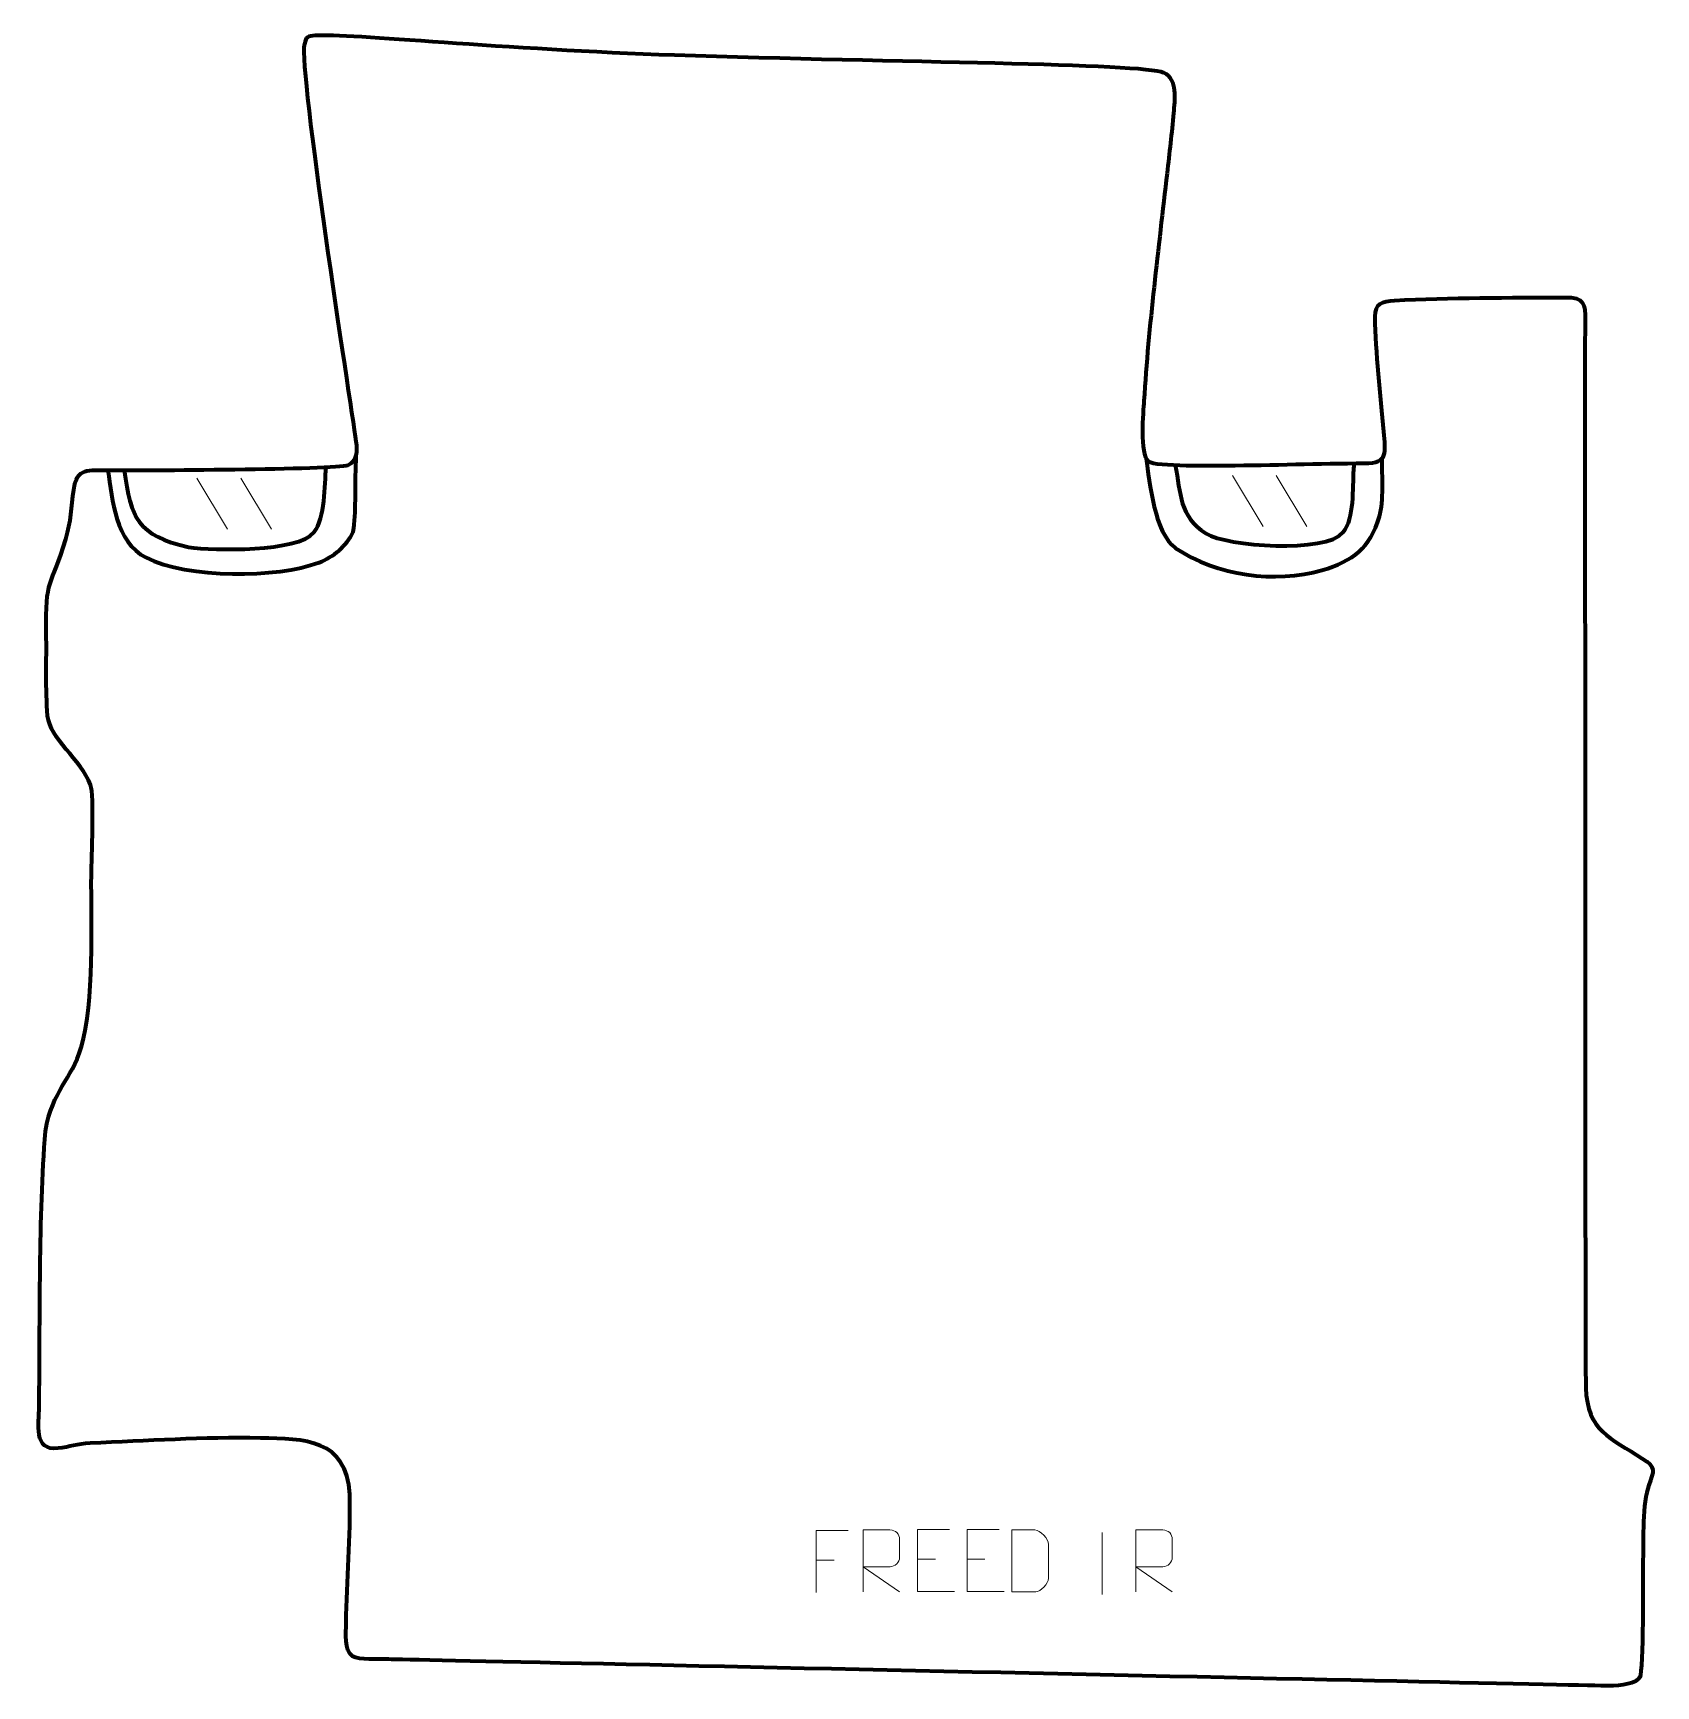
# Model space of a CAD drawing. Header units: millimetres. Extents: x -330 to 324, y -298 to 369.
import ezdxf

# ---------------------------------------------------------------- set-up
doc = ezdxf.new("R2010")
doc.units = ezdxf.units.MM
doc.header["$MEASUREMENT"] = 0
doc.layers.add('layer 2', color=7, linetype='Continuous')
doc.layers.add('layer 3', color=7, linetype='Continuous')

msp = doc.modelspace()

# ---------------------------------------------------------------- linework, layer by layer
at = {"layer": 'layer 2', "color": 142, "lineweight": 158}
for points, knots in [([(-299.9339, 192.123), (-298.1655, 180.0689), (-296.8398, 163.1416), (-284.555, 156.9155), (-284.555, 156.9155), (-267.9217, 148.4856), (-231.6018, 148.4866), (-214.7881, 154.9392), (-214.7881, 154.9392), (-208.9284, 157.1879), (-203.7387, 161.5915), (-200.9934, 167.2843), (-200.9934, 167.2843), (-199.7353, 175.0399), (-200.2473, 185.15), (-199.9457, 193.3786), (-199.9457, 193.3786), (-199.8827, 195.0008), (-199.8219, 196.6233), (-199.7552, 198.2454)], [0, 0, 0, 0, 0.16666667, 0.16666667, 0.16666667, 0.16666667, 0.33333333, 0.33333333, 0.33333333, 0.33333333, 0.5, 0.5, 0.5, 0.5, 0.66666667, 0.66666667, 0.66666667, 0.66666667, 1, 1, 1, 1]), ([(-293.3561, 192.1299), (-290.5955, 172.6454), (-288.1428, 165.9705), (-267.4327, 161.0865), (-267.4327, 161.0865), (-257.2707, 159.7611), (-223.2767, 158.9955), (-216.7653, 167.1472), (-216.7653, 167.1472), (-212.119, 172.9639), (-212.7047, 185.9392), (-211.8756, 193.396)], [0, 0, 0, 0, 0.25, 0.25, 0.25, 0.25, 0.5, 0.5, 0.5, 0.5, 1, 1, 1, 1]), ([(118.8034, 196.8852), (120.1202, 187.3873), (122.2696, 166.3936), (130.6079, 160.7686), (130.6079, 160.7686), (147.172, 149.5945), (170.6514, 146.4413), (189.8373, 151.8125), (189.8373, 151.8125), (202.2467, 155.6873), (209.0086, 160.5212), (212.8609, 173.4543), (212.8609, 173.4543), (214.8162, 180.019), (213.8563, 189.7778), (213.961, 196.9766)], [0, 0, 0, 0, 0.2, 0.2, 0.2, 0.2, 0.4, 0.4, 0.4, 0.4, 0.6, 0.6, 0.6, 0.6, 1, 1, 1, 1]), ([(130.531, 194.2969), (132.8334, 182.512), (132.0276, 173.5997), (142.9557, 166.622), (142.9557, 166.622), (151.0577, 161.4487), (191.358, 158.4729), (198.2875, 167.1053), (198.2875, 167.1053), (202.8693, 172.813), (202.0673, 184.8283), (202.5422, 192.379), (202.5422, 192.379), (202.6054, 193.2274), (202.669, 194.0755), (202.736, 194.9236)], [0, 0, 0, 0, 0.2, 0.2, 0.2, 0.2, 0.4, 0.4, 0.4, 0.4, 0.6, 0.6, 0.6, 0.6, 1, 1, 1, 1])]:
    msp.add_open_spline(points, degree=3, knots=knots, dxfattribs=at)
at = {"layer": 'layer 3', "color": 242, "lineweight": 158}
msp.add_open_spline([(305.2684, -298.2757), (310.5924, -298.1421), (316.4313, -297.4421), (317.8407, -294.8002), (317.8407, -294.8002), (319.3574, -291.9571), (319.0925, -253.936), (319.1723, -247.3642), (319.1723, -247.3642), (319.3303, -239.3348), (318.8875, -224.3558), (321.5224, -217.3177), (321.5224, -217.3177), (323.6779, -211.5602), (324.3895, -210.0379), (318.8987, -206.5066), (318.8987, -206.5066), (306.06, -198.2499), (296.7462, -195.5981), (296.0775, -178.0055), (296.0775, -178.0055), (295.7198, -78.6941), (295.8058, 20.6561), (295.7904, 119.9704), (295.7904, 119.9704), (295.7836, 164.0752), (295.4541, 208.368), (295.8266, 252.4474), (295.8266, 252.4474), (295.8864, 259.5187), (295.3672, 261.9122), (287.8975, 261.8774), (287.8975, 261.8774), (265.6561, 261.7587), (241.115, 261.8547), (218.9872, 260.6231), (218.9872, 260.6231), (213.8795, 260.3389), (211.1013, 259.4985), (211.1634, 254.1247), (211.1634, 254.1247), (211.3308, 239.6416), (213.4708, 222.3444), (214.6482, 207.6499), (214.6482, 207.6499), (215.3049, 199.4551), (216.6446, 194.9699), (206.9643, 194.9709), (206.9643, 194.9709), (188.4388, 194.9282), (169.7774, 194.1611), (151.1793, 194.0765), (151.1793, 194.0765), (147.0877, 194.0579), (122.4276, 193.636), (119.7675, 195.7147), (119.7675, 195.7147), (115.9641, 198.6869), (117.6245, 215.7735), (117.887, 220.0435), (117.887, 220.0435), (119.7512, 250.3728), (123.7845, 281.767), (127.2369, 312.0279), (127.2369, 312.0279), (128.1502, 320.0329), (129.1476, 328.183), (129.8116, 336.2077), (129.8116, 336.2077), (130.2415, 341.5292), (131.5921, 349.99), (125.8017, 352.609), (125.8017, 352.609), (117.4508, 356.386), (18.5608, 356.6808), (-71.428, 359.6767), (-71.428, 359.6767), (-139.4214, 361.9404), (-202.6555, 368.5082), (-216.3986, 367.6414), (-216.3986, 367.6414), (-219.0233, 367.4759), (-219.905, 367.1218), (-220.556, 364.1489), (-220.556, 364.1489), (-222.9263, 353.3251), (-202.3696, 221.9175), (-199.7469, 203.7602), (-199.7469, 203.7602), (-199.1659, 199.7388), (-199.3272, 195.7429), (-203.2085, 194.2055), (-203.2085, 194.2055), (-207.6749, 192.4365), (-287.9415, 192.0964), (-299.9339, 192.123), (-299.9339, 192.123), (-307.7156, 192.1402), (-312.4764, 193.3924), (-313.6905, 184.2771), (-313.6905, 184.2771), (-314.6525, 177.0545), (-314.7504, 171.5768), (-316.9011, 164.377), (-316.9011, 164.377), (-322.8209, 144.5594), (-325.2524, 149.0572), (-324.8046, 126.4149), (-324.8046, 126.4149), (-324.5791, 115.5329), (-325.1759, 103.7661), (-324.2466, 93.1018), (-324.2466, 93.1018), (-323.2952, 83.8811), (-310.8842, 75.4898), (-306.9206, 65.2302), (-306.9206, 65.2302), (-305.3276, 61.1069), (-306.4787, 35.423), (-306.5945, 29.0968), (-306.5945, 29.0968), (-306.8175, 8.7165), (-305.2118, -21.8143), (-310.6722, -40.7261), (-310.6722, -40.7261), (-314.8097, -54.1283), (-322.1026, -57.6254), (-325.1461, -74.4972), (-325.1461, -74.4972), (-327.8224, -109.2754), (-327.2595, -150.2275), (-327.6448, -185.579), (-327.6448, -185.579), (-327.72, -192.4772), (-330.1096, -203.5753), (-320.0314, -202.4139), (-320.0314, -202.4139), (-315.3167, -201.8706), (-312.4111, -200.6391), (-307.0559, -200.3855), (-307.0559, -200.3855), (-284.2908, -199.3073), (-261.2132, -197.929), (-238.4361, -198.2548), (-238.4361, -198.2548), (-220.2686, -198.662), (-203.937, -198.568), (-202.3439, -220.915), (-202.3439, -220.915), (-202.083, -238.03), (-203.5354, -255.7202), (-203.842, -272.932), (-203.842, -272.932), (-203.8857, -276.755), (-204.7645, -283.9293), (-201.1659, -286.3478), (-201.1659, -286.3478), (-198.9681, -287.8249), (-190.2705, -287.4504), (-187.2155, -287.5101), (-187.2155, -287.5101), (-184.1605, -287.5698), (305.2684, -298.2757), (305.2684, -298.2757)], degree=3, knots=[0, 0, 0, 0, 0.02380952, 0.02380952, 0.02380952, 0.02380952, 0.04761905, 0.04761905, 0.04761905, 0.04761905, 0.07142857, 0.07142857, 0.07142857, 0.07142857, 0.0952381, 0.0952381, 0.0952381, 0.0952381, 0.11904762, 0.11904762, 0.11904762, 0.11904762, 0.14285714, 0.14285714, 0.14285714, 0.14285714, 0.16666667, 0.16666667, 0.16666667, 0.16666667, 0.19047619, 0.19047619, 0.19047619, 0.19047619, 0.21428571, 0.21428571, 0.21428571, 0.21428571, 0.23809524, 0.23809524, 0.23809524, 0.23809524, 0.26190476, 0.26190476, 0.26190476, 0.26190476, 0.28571429, 0.28571429, 0.28571429, 0.28571429, 0.30952381, 0.30952381, 0.30952381, 0.30952381, 0.33333333, 0.33333333, 0.33333333, 0.33333333, 0.35714286, 0.35714286, 0.35714286, 0.35714286, 0.38095238, 0.38095238, 0.38095238, 0.38095238, 0.4047619, 0.4047619, 0.4047619, 0.4047619, 0.42857143, 0.42857143, 0.42857143, 0.42857143, 0.45238095, 0.45238095, 0.45238095, 0.45238095, 0.47619048, 0.47619048, 0.47619048, 0.47619048, 0.5, 0.5, 0.5, 0.5, 0.52380952, 0.52380952, 0.52380952, 0.52380952, 0.54761905, 0.54761905, 0.54761905, 0.54761905, 0.57142857, 0.57142857, 0.57142857, 0.57142857, 0.5952381, 0.5952381, 0.5952381, 0.5952381, 0.61904762, 0.61904762, 0.61904762, 0.61904762, 0.64285714, 0.64285714, 0.64285714, 0.64285714, 0.66666667, 0.66666667, 0.66666667, 0.66666667, 0.69047619, 0.69047619, 0.69047619, 0.69047619, 0.71428571, 0.71428571, 0.71428571, 0.71428571, 0.73809524, 0.73809524, 0.73809524, 0.73809524, 0.76190476, 0.76190476, 0.76190476, 0.76190476, 0.78571429, 0.78571429, 0.78571429, 0.78571429, 0.80952381, 0.80952381, 0.80952381, 0.80952381, 0.83333333, 0.83333333, 0.83333333, 0.83333333, 0.85714286, 0.85714286, 0.85714286, 0.85714286, 0.88095238, 0.88095238, 0.88095238, 0.88095238, 0.9047619, 0.9047619, 0.9047619, 0.9047619, 0.92857143, 0.92857143, 0.92857143, 0.92857143, 0.95238095, 0.95238095, 0.95238095, 0.95238095, 1, 1, 1, 1], dxfattribs=at)
at = {"layer": 'layer 3', "color": 250, "lineweight": 9}
for points in [[(-264.072, 188.9677), (-264.072, 188.9677), (-251.7077, 168.4234), (-251.7077, 168.4234)], [(-246.3421, 188.9677), (-246.3421, 188.9677), (-233.9778, 168.4234), (-233.9778, 168.4234)], [(153.5612, 189.9575), (153.5612, 189.9575), (165.9255, 169.4132), (165.9255, 169.4132)], [(171.2911, 189.9575), (171.2911, 189.9575), (183.6554, 169.4132), (183.6554, 169.4132)], [(101.1215, -236.4133), (101.1215, -236.4133), (101.1215, -261.3874), (101.1215, -261.3874)], [(-14.2368, -247.5096), (-14.2368, -247.5096), (-7.0687, -247.5096), (-7.0687, -247.5096)], [(26.6291, -247.1067), (26.6291, -247.1067), (33.7972, -247.1067), (33.7972, -247.1067)], [(46.6291, -247.1067), (46.6291, -247.1067), (53.7972, -247.1067), (53.7972, -247.1067)]]:
    msp.add_open_spline(points, degree=3, dxfattribs=at)
for points, knots in [([(-1.3628, -235.6299), (-1.3628, -235.6299), (-14.2368, -235.6299), (-14.2368, -235.6299), (-14.2368, -235.6299), (-14.2368, -235.6299), (-14.2368, -260.5835), (-14.2368, -260.5835)], [0, 0, 0, 0, 0.33333333, 0.33333333, 0.33333333, 0.33333333, 1, 1, 1, 1]), ([(4.6871, -260.3155), (4.6871, -260.3155), (4.6871, -235.362), (4.6871, -235.362), (4.6871, -235.362), (8.2819, -235.362), (11.8774, -235.362), (15.4726, -235.362), (15.4726, -235.362), (17.7979, -235.3997), (19.3552, -236.8897), (19.3511, -239.2561), (19.3511, -239.2561), (19.3507, -241.2916), (19.3507, -244.351), (19.3511, -246.387), (19.3511, -246.387), (19.3446, -248.2625), (17.5323, -250.2043), (15.5228, -250.2234), (15.5228, -250.2234), (15.5228, -250.2234), (4.6871, -250.2234), (4.6871, -250.2234), (4.6871, -250.2234), (4.6871, -250.2234), (19.3418, -260.3155), (19.3418, -260.3155)], [0, 0, 0, 0, 0.125, 0.125, 0.125, 0.125, 0.25, 0.25, 0.25, 0.25, 0.375, 0.375, 0.375, 0.375, 0.5, 0.5, 0.5, 0.5, 0.625, 0.625, 0.625, 0.625, 0.75, 0.75, 0.75, 0.75, 1, 1, 1, 1]), ([(39.503, -235.227), (39.503, -235.227), (26.6291, -235.227), (26.6291, -235.227), (26.6291, -235.227), (26.6291, -235.227), (26.6291, -260.1806), (26.6291, -260.1806), (26.6291, -260.1806), (26.6291, -260.1806), (41.4949, -260.1806), (41.4949, -260.1806)], [0, 0, 0, 0, 0.25, 0.25, 0.25, 0.25, 0.5, 0.5, 0.5, 0.5, 1, 1, 1, 1]), ([(59.503, -235.227), (59.503, -235.227), (46.6291, -235.227), (46.6291, -235.227), (46.6291, -235.227), (46.6291, -235.227), (46.6291, -260.1806), (46.6291, -260.1806), (46.6291, -260.1806), (46.6291, -260.1806), (61.4949, -260.1806), (61.4949, -260.1806)], [0, 0, 0, 0, 0.25, 0.25, 0.25, 0.25, 0.5, 0.5, 0.5, 0.5, 1, 1, 1, 1]), ([(64.625, -260.2906), (66.9568, -260.2902), (71.907, -260.3142), (74.2385, -260.3145), (74.2385, -260.3145), (76.1635, -260.4199), (79.4821, -256.8783), (79.4709, -254.861), (79.4709, -254.861), (79.4705, -249.0909), (79.4705, -246.9212), (79.4709, -241.1519), (79.4709, -241.1519), (79.4666, -239.0138), (76.0921, -235.3537), (73.9397, -235.3672), (73.9397, -235.3672), (71.614, -235.3672), (66.8897, -235.3672), (64.5636, -235.3672), (64.5636, -235.3672), (64.564, -241.1141), (64.6253, -254.5433), (64.625, -260.2906)], [0, 0, 0, 0, 0.14285714, 0.14285714, 0.14285714, 0.14285714, 0.28571429, 0.28571429, 0.28571429, 0.28571429, 0.42857143, 0.42857143, 0.42857143, 0.42857143, 0.57142857, 0.57142857, 0.57142857, 0.57142857, 0.71428571, 0.71428571, 0.71428571, 0.71428571, 1, 1, 1, 1]), ([(114.6871, -260.3155), (114.6871, -260.3155), (114.6871, -235.362), (114.6871, -235.362), (114.6871, -235.362), (118.2819, -235.362), (121.8774, -235.362), (125.4726, -235.362), (125.4726, -235.362), (127.7979, -235.3997), (129.3552, -236.8897), (129.3511, -239.2561), (129.3511, -239.2561), (129.3507, -241.2916), (129.3507, -244.351), (129.3511, -246.387), (129.3511, -246.387), (129.3446, -248.2625), (127.5323, -250.2043), (125.5228, -250.2234), (125.5228, -250.2234), (125.5228, -250.2234), (114.6871, -250.2234), (114.6871, -250.2234), (114.6871, -250.2234), (114.6871, -250.2234), (129.3418, -260.3155), (129.3418, -260.3155)], [0, 0, 0, 0, 0.125, 0.125, 0.125, 0.125, 0.25, 0.25, 0.25, 0.25, 0.375, 0.375, 0.375, 0.375, 0.5, 0.5, 0.5, 0.5, 0.625, 0.625, 0.625, 0.625, 0.75, 0.75, 0.75, 0.75, 1, 1, 1, 1])]:
    msp.add_open_spline(points, degree=3, knots=knots, dxfattribs=at)

doc.saveas('drawing.dxf')
